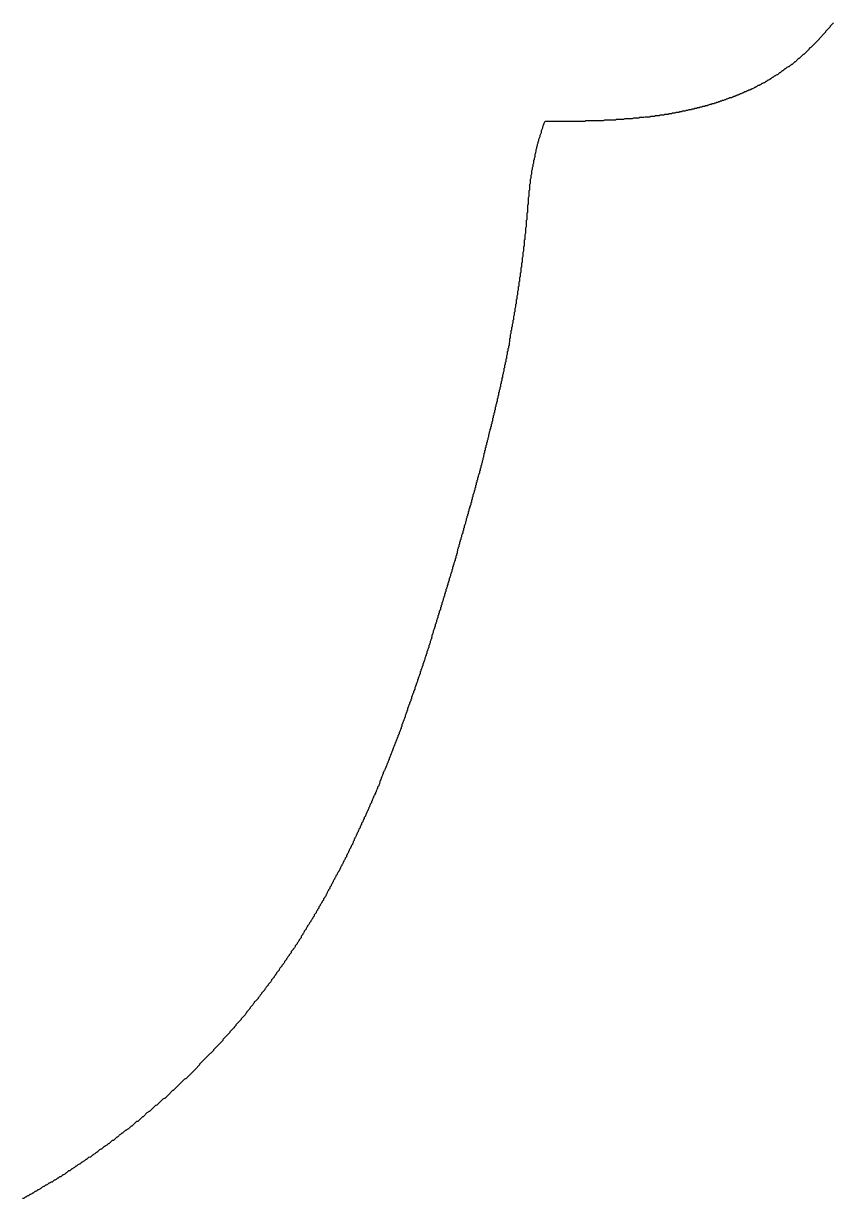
# Model space of a CAD drawing. Header units: millimetres. Extents: x 289 to 9778, y -894 to 6380.
# Drawn here: x 7130.47 to 7142.78, y 504.2 to 522.05 of the extents above; entities that cross this region are included whole.
import ezdxf

# ---------------------------------------------------------------- set-up
doc = ezdxf.new("R2010")
doc.units = ezdxf.units.MM

msp = doc.modelspace()

# ---------------------------------------------------------------- linework, layer by layer
msp.add_polyline3d([(7142.78, 522.058, 0), (7142.77, 522.048, 0), (7142.76, 522.038, 0), (7142.75, 522.028, 0), (7142.74, 522.018, 0), (7142.73, 522.008, 0), (7142.73, 521.998, 0), (7142.72, 521.988, 0), (7142.71, 521.978, 0), (7142.7, 521.968, 0), (7142.69, 521.958, 0), (7142.68, 521.948, 0), (7142.67, 521.938, 0), (7142.66, 521.928, 0), (7142.66, 521.918, 0), (7142.65, 521.908, 0), (7142.64, 521.898, 0), (7142.63, 521.888, 0), (7142.62, 521.878, 0), (7142.61, 521.868, 0), (7142.6, 521.858, 0), (7142.59, 521.848, 0), (7142.58, 521.838, 0), (7142.57, 521.828, 0), (7142.56, 521.818, 0), (7142.56, 521.808, 0), (7142.55, 521.798, 0), (7142.54, 521.788, 0), (7142.53, 521.778, 0), (7142.52, 521.768, 0), (7142.51, 521.758, 0), (7142.5, 521.748, 0), (7142.49, 521.738, 0), (7142.48, 521.728, 0), (7142.47, 521.718, 0), (7142.46, 521.708, 0), (7142.45, 521.698, 0), (7142.44, 521.688, 0), (7142.43, 521.678, 0), (7142.42, 521.678, 0), (7142.41, 521.668, 0), (7142.41, 521.658, 0), (7142.4, 521.648, 0), (7142.39, 521.638, 0), (7142.38, 521.628, 0), (7142.37, 521.618, 0), (7142.36, 521.608, 0), (7142.35, 521.598, 0), (7142.34, 521.588, 0), (7142.33, 521.578, 0), (7142.32, 521.578, 0), (7142.31, 521.568, 0), (7142.3, 521.558, 0), (7142.29, 521.548, 0), (7142.28, 521.538, 0), (7142.27, 521.528, 0), (7142.26, 521.518, 0), (7142.25, 521.518, 0), (7142.24, 521.508, 0), (7142.23, 521.498, 0), (7142.22, 521.488, 0), (7142.21, 521.478, 0), (7142.2, 521.468, 0), (7142.19, 521.468, 0), (7142.18, 521.458, 0), (7142.17, 521.448, 0), (7142.16, 521.438, 0), (7142.15, 521.428, 0), (7142.14, 521.428, 0), (7142.13, 521.418, 0), (7142.12, 521.408, 0), (7142.11, 521.398, 0), (7142.1, 521.388, 0), (7142.09, 521.388, 0), (7142.07, 521.378, 0), (7142.06, 521.368, 0), (7142.05, 521.358, 0), (7142.04, 521.358, 0), (7142.03, 521.348, 0), (7142.02, 521.338, 0), (7142.01, 521.328, 0), (7142, 521.328, 0), (7141.99, 521.318, 0), (7141.98, 521.308, 0), (7141.97, 521.298, 0), (7141.96, 521.298, 0), (7141.95, 521.288, 0), (7141.94, 521.278, 0), (7141.93, 521.268, 0), (7141.92, 521.268, 0), (7141.9, 521.258, 0), (7141.89, 521.248, 0), (7141.88, 521.248, 0), (7141.87, 521.238, 0), (7141.86, 521.228, 0), (7141.85, 521.228, 0), (7141.84, 521.218, 0), (7141.83, 521.208, 0), (7141.82, 521.208, 0), (7141.81, 521.198, 0), (7141.79, 521.188, 0), (7141.78, 521.188, 0), (7141.77, 521.178, 0), (7141.76, 521.168, 0), (7141.75, 521.168, 0), (7141.74, 521.158, 0), (7141.73, 521.148, 0), (7141.72, 521.148, 0), (7141.7, 521.138, 0), (7141.69, 521.138, 0), (7141.68, 521.128, 0), (7141.67, 521.118, 0), (7141.66, 521.118, 0), (7141.65, 521.108, 0), (7141.63, 521.108, 0), (7141.62, 521.098, 0), (7141.61, 521.088, 0), (7141.6, 521.088, 0), (7141.59, 521.078, 0), (7141.58, 521.078, 0), (7141.57, 521.068, 0), (7141.55, 521.058, 0), (7141.54, 521.058, 0), (7141.53, 521.048, 0), (7141.52, 521.048, 0), (7141.51, 521.038, 0), (7141.49, 521.038, 0), (7141.48, 521.028, 0), (7141.47, 521.028, 0), (7141.46, 521.018, 0), (7141.45, 521.008, 0), (7141.43, 521.008, 0), (7141.42, 520.998, 0), (7141.41, 520.998, 0), (7141.4, 520.988, 0), (7141.39, 520.988, 0), (7141.37, 520.978, 0), (7141.36, 520.978, 0), (7141.35, 520.968, 0), (7141.34, 520.968, 0), (7141.33, 520.958, 0), (7141.31, 520.958, 0), (7141.3, 520.948, 0), (7141.29, 520.948, 0), (7141.28, 520.938, 0), (7141.26, 520.938, 0), (7141.25, 520.928, 0), (7141.24, 520.928, 0), (7141.23, 520.918, 0), (7141.21, 520.918, 0), (7141.2, 520.918, 0), (7141.19, 520.908, 0), (7141.18, 520.908, 0), (7141.16, 520.898, 0), (7141.15, 520.898, 0), (7141.14, 520.888, 0), (7141.13, 520.888, 0), (7141.11, 520.878, 0), (7141.1, 520.878, 0), (7141.09, 520.878, 0), (7141.08, 520.868, 0), (7141.06, 520.868, 0), (7141.05, 520.858, 0), (7141.04, 520.858, 0), (7141.02, 520.848, 0), (7141.01, 520.848, 0), (7141, 520.848, 0), (7140.99, 520.838, 0), (7140.97, 520.838, 0), (7140.96, 520.828, 0), (7140.95, 520.828, 0), (7140.93, 520.828, 0), (7140.92, 520.818, 0), (7140.91, 520.818, 0), (7140.9, 520.818, 0), (7140.88, 520.808, 0), (7140.87, 520.808, 0), (7140.86, 520.798, 0), (7140.84, 520.798, 0), (7140.83, 520.798, 0), (7140.82, 520.788, 0), (7140.8, 520.788, 0), (7140.79, 520.788, 0), (7140.78, 520.778, 0), (7140.76, 520.778, 0), (7140.75, 520.778, 0), (7140.74, 520.768, 0), (7140.72, 520.768, 0), (7140.71, 520.768, 0), (7140.7, 520.758, 0), (7140.68, 520.758, 0), (7140.67, 520.758, 0), (7140.66, 520.748, 0), (7140.64, 520.748, 0), (7140.63, 520.748, 0), (7140.62, 520.738, 0), (7140.6, 520.738, 0), (7140.59, 520.738, 0), (7140.58, 520.738, 0), (7140.56, 520.728, 0), (7140.55, 520.728, 0), (7140.54, 520.728, 0), (7140.52, 520.718, 0), (7140.51, 520.718, 0), (7140.5, 520.718, 0), (7140.48, 520.718, 0), (7140.47, 520.708, 0), (7140.46, 520.708, 0), (7140.44, 520.708, 0), (7140.43, 520.698, 0), (7140.42, 520.698, 0), (7140.4, 520.698, 0), (7140.39, 520.698, 0), (7140.37, 520.688, 0), (7140.36, 520.688, 0), (7140.35, 520.688, 0), (7140.33, 520.688, 0), (7140.32, 520.678, 0), (7140.31, 520.678, 0), (7140.29, 520.678, 0), (7140.28, 520.678, 0), (7140.27, 520.668, 0), (7140.25, 520.668, 0), (7140.24, 520.668, 0), (7140.22, 520.668, 0), (7140.21, 520.668, 0), (7140.2, 520.658, 0), (7140.18, 520.658, 0), (7140.17, 520.658, 0), (7140.15, 520.658, 0), (7140.14, 520.658, 0), (7140.13, 520.648, 0), (7140.11, 520.648, 0), (7140.1, 520.648, 0), (7140.09, 520.648, 0), (7140.07, 520.648, 0), (7140.06, 520.638, 0), (7140.04, 520.638, 0), (7140.03, 520.638, 0), (7140.02, 520.638, 0), (7140, 520.638, 0), (7139.99, 520.628, 0), (7139.97, 520.628, 0), (7139.96, 520.628, 0), (7139.95, 520.628, 0), (7139.93, 520.628, 0), (7139.92, 520.628, 0), (7139.9, 520.618, 0), (7139.89, 520.618, 0), (7139.88, 520.618, 0), (7139.86, 520.618, 0), (7139.85, 520.618, 0), (7139.83, 520.618, 0), (7139.82, 520.608, 0), (7139.81, 520.608, 0), (7139.79, 520.608, 0), (7139.78, 520.608, 0), (7139.76, 520.608, 0), (7139.75, 520.608, 0), (7139.74, 520.608, 0), (7139.72, 520.598, 0), (7139.71, 520.598, 0), (7139.69, 520.598, 0), (7139.68, 520.598, 0), (7139.67, 520.598, 0), (7139.65, 520.598, 0), (7139.64, 520.598, 0), (7139.62, 520.598, 0), (7139.61, 520.598, 0), (7139.59, 520.588, 0), (7139.58, 520.588, 0), (7139.57, 520.588, 0), (7139.55, 520.588, 0), (7139.54, 520.588, 0), (7139.52, 520.588, 0), (7139.51, 520.588, 0), (7139.5, 520.588, 0), (7139.48, 520.588, 0), (7139.47, 520.578, 0), (7139.45, 520.578, 0), (7139.44, 520.578, 0), (7139.42, 520.578, 0), (7139.41, 520.578, 0), (7139.4, 520.578, 0), (7139.38, 520.578, 0), (7139.37, 520.578, 0), (7139.35, 520.578, 0), (7139.34, 520.578, 0), (7139.33, 520.578, 0), (7139.31, 520.578, 0), (7139.3, 520.578, 0), (7139.28, 520.568, 0), (7139.27, 520.568, 0), (7139.25, 520.568, 0), (7139.24, 520.568, 0), (7139.23, 520.568, 0), (7139.21, 520.568, 0), (7139.2, 520.568, 0), (7139.18, 520.568, 0), (7139.17, 520.568, 0), (7139.16, 520.568, 0), (7139.14, 520.568, 0), (7139.13, 520.568, 0), (7139.11, 520.568, 0), (7139.1, 520.568, 0), (7139.08, 520.568, 0), (7139.07, 520.568, 0), (7139.06, 520.568, 0), (7139.04, 520.568, 0), (7139.03, 520.568, 0), (7139.01, 520.568, 0), (7139, 520.558, 0), (7138.99, 520.558, 0), (7138.97, 520.558, 0), (7138.96, 520.558, 0), (7138.94, 520.558, 0), (7138.93, 520.558, 0), (7138.92, 520.558, 0), (7138.9, 520.558, 0), (7138.89, 520.558, 0), (7138.87, 520.558, 0), (7138.86, 520.558, 0), (7138.84, 520.558, 0), (7138.83, 520.558, 0), (7138.82, 520.558, 0), (7138.8, 520.558, 0), (7138.79, 520.558, 0), (7138.77, 520.558, 0), (7138.76, 520.558, 0), (7138.75, 520.558, 0), (7138.73, 520.558, 0), (7138.72, 520.558, 0), (7138.7, 520.558, 0), (7138.69, 520.558, 0), (7138.68, 520.558, 0), (7138.66, 520.558, 0), (7138.65, 520.558, 0), (7138.63, 520.558, 0), (7138.62, 520.558, 0), (7138.61, 520.558, 0), (7138.59, 520.558, 0), (7138.58, 520.558, 0), (7138.56, 520.558, 0), (7138.55, 520.558, 0), (7138.54, 520.558, 0), (7138.52, 520.558, 0), (7138.51, 520.558, 0), (7138.49, 520.558, 0), (7138.48, 520.558, 0), (7138.47, 520.558, 0), (7138.45, 520.558, 0), (7138.44, 520.558, 0), (7138.42, 520.558, 0), (7138.41, 520.558, 0), (7138.4, 520.558, 0), (7138.39, 520.548, 0), (7138.38, 520.528, 0), (7138.37, 520.498, 0), (7138.36, 520.478, 0), (7138.36, 520.458, 0), (7138.35, 520.438, 0), (7138.34, 520.418, 0), (7138.34, 520.388, 0), (7138.33, 520.368, 0), (7138.32, 520.348, 0), (7138.32, 520.328, 0), (7138.31, 520.308, 0), (7138.3, 520.288, 0), (7138.3, 520.268, 0), (7138.29, 520.248, 0), (7138.29, 520.228, 0), (7138.28, 520.208, 0), (7138.28, 520.188, 0), (7138.27, 520.168, 0), (7138.27, 520.148, 0), (7138.26, 520.128, 0), (7138.26, 520.108, 0), (7138.25, 520.088, 0), (7138.25, 520.078, 0), (7138.24, 520.058, 0), (7138.24, 520.038, 0), (7138.24, 520.018, 0), (7138.23, 519.998, 0), (7138.23, 519.978, 0), (7138.22, 519.968, 0), (7138.22, 519.948, 0), (7138.22, 519.928, 0), (7138.21, 519.908, 0), (7138.21, 519.898, 0), (7138.21, 519.878, 0), (7138.2, 519.858, 0), (7138.2, 519.838, 0), (7138.2, 519.828, 0), (7138.19, 519.808, 0), (7138.19, 519.788, 0), (7138.19, 519.778, 0), (7138.19, 519.758, 0), (7138.18, 519.738, 0), (7138.18, 519.728, 0), (7138.18, 519.708, 0), (7138.18, 519.698, 0), (7138.17, 519.678, 0), (7138.17, 519.658, 0), (7138.17, 519.648, 0), (7138.17, 519.628, 0), (7138.17, 519.618, 0), (7138.16, 519.598, 0), (7138.16, 519.578, 0), (7138.16, 519.568, 0), (7138.16, 519.548, 0), (7138.16, 519.538, 0), (7138.16, 519.518, 0), (7138.15, 519.508, 0), (7138.15, 519.488, 0), (7138.15, 519.478, 0), (7138.15, 519.458, 0), (7138.15, 519.448, 0), (7138.15, 519.428, 0), (7138.15, 519.418, 0), (7138.14, 519.398, 0), (7138.14, 519.388, 0), (7138.14, 519.368, 0), (7138.14, 519.358, 0), (7138.14, 519.338, 0), (7138.14, 519.328, 0), (7138.14, 519.308, 0), (7138.14, 519.298, 0), (7138.13, 519.288, 0), (7138.13, 519.268, 0), (7138.13, 519.258, 0), (7138.13, 519.238, 0), (7138.13, 519.228, 0), (7138.13, 519.208, 0), (7138.13, 519.198, 0), (7138.13, 519.178, 0), (7138.12, 519.168, 0), (7138.12, 519.158, 0), (7138.12, 519.138, 0), (7138.12, 519.128, 0), (7138.12, 519.108, 0), (7138.12, 519.098, 0), (7138.12, 519.078, 0), (7138.12, 519.068, 0), (7138.11, 519.058, 0), (7138.11, 519.038, 0), (7138.11, 519.028, 0), (7138.11, 519.008, 0), (7138.11, 518.998, 0), (7138.11, 518.978, 0), (7138.11, 518.968, 0), (7138.11, 518.958, 0), (7138.1, 518.938, 0), (7138.1, 518.928, 0), (7138.1, 518.908, 0), (7138.1, 518.898, 0), (7138.1, 518.878, 0), (7138.1, 518.868, 0), (7138.1, 518.858, 0), (7138.09, 518.838, 0), (7138.09, 518.828, 0), (7138.09, 518.808, 0), (7138.09, 518.798, 0), (7138.09, 518.788, 0), (7138.09, 518.768, 0), (7138.08, 518.758, 0), (7138.08, 518.738, 0), (7138.08, 518.728, 0), (7138.08, 518.718, 0), (7138.08, 518.698, 0), (7138.08, 518.688, 0), (7138.08, 518.668, 0), (7138.07, 518.658, 0), (7138.07, 518.638, 0), (7138.07, 518.628, 0), (7138.07, 518.618, 0), (7138.07, 518.598, 0), (7138.07, 518.588, 0), (7138.06, 518.568, 0), (7138.06, 518.558, 0), (7138.06, 518.548, 0), (7138.06, 518.528, 0), (7138.06, 518.518, 0), (7138.06, 518.508, 0), (7138.05, 518.488, 0), (7138.05, 518.478, 0), (7138.05, 518.458, 0), (7138.05, 518.448, 0), (7138.05, 518.438, 0), (7138.05, 518.418, 0), (7138.04, 518.408, 0), (7138.04, 518.388, 0), (7138.04, 518.378, 0), (7138.04, 518.368, 0), (7138.04, 518.348, 0), (7138.03, 518.338, 0), (7138.03, 518.318, 0), (7138.03, 518.308, 0), (7138.03, 518.298, 0), (7138.03, 518.278, 0), (7138.03, 518.268, 0), (7138.02, 518.258, 0), (7138.02, 518.238, 0), (7138.02, 518.228, 0), (7138.02, 518.208, 0), (7138.02, 518.198, 0), (7138.01, 518.188, 0), (7138.01, 518.168, 0), (7138.01, 518.158, 0), (7138.01, 518.148, 0), (7138.01, 518.128, 0), (7138, 518.118, 0), (7138, 518.098, 0), (7138, 518.088, 0), (7138, 518.078, 0), (7138, 518.058, 0), (7137.99, 518.048, 0), (7137.99, 518.038, 0), (7137.99, 518.018, 0), (7137.99, 518.008, 0), (7137.99, 517.998, 0), (7137.98, 517.978, 0), (7137.98, 517.968, 0), (7137.98, 517.948, 0), (7137.98, 517.938, 0), (7137.98, 517.928, 0), (7137.97, 517.908, 0), (7137.97, 517.898, 0), (7137.97, 517.888, 0), (7137.97, 517.868, 0), (7137.97, 517.858, 0), (7137.96, 517.848, 0), (7137.96, 517.828, 0), (7137.96, 517.818, 0), (7137.96, 517.808, 0), (7137.96, 517.788, 0), (7137.95, 517.778, 0), (7137.95, 517.758, 0), (7137.95, 517.748, 0), (7137.95, 517.738, 0), (7137.94, 517.718, 0), (7137.94, 517.708, 0), (7137.94, 517.698, 0), (7137.94, 517.678, 0), (7137.94, 517.668, 0), (7137.93, 517.658, 0), (7137.93, 517.638, 0), (7137.93, 517.628, 0), (7137.93, 517.618, 0), (7137.92, 517.598, 0), (7137.92, 517.588, 0), (7137.92, 517.578, 0), (7137.92, 517.558, 0), (7137.92, 517.548, 0), (7137.91, 517.538, 0), (7137.91, 517.518, 0), (7137.91, 517.508, 0), (7137.91, 517.498, 0), (7137.9, 517.478, 0), (7137.9, 517.468, 0), (7137.9, 517.458, 0), (7137.9, 517.438, 0), (7137.89, 517.428, 0), (7137.89, 517.418, 0), (7137.89, 517.398, 0), (7137.89, 517.388, 0), (7137.88, 517.378, 0), (7137.88, 517.358, 0), (7137.88, 517.348, 0), (7137.88, 517.338, 0), (7137.87, 517.318, 0), (7137.87, 517.308, 0), (7137.87, 517.298, 0), (7137.87, 517.278, 0), (7137.87, 517.268, 0), (7137.86, 517.258, 0), (7137.86, 517.238, 0), (7137.86, 517.228, 0), (7137.86, 517.218, 0), (7137.85, 517.198, 0), (7137.85, 517.188, 0), (7137.85, 517.178, 0), (7137.85, 517.158, 0), (7137.84, 517.148, 0), (7137.84, 517.138, 0), (7137.84, 517.118, 0), (7137.83, 517.108, 0), (7137.83, 517.098, 0), (7137.83, 517.078, 0), (7137.83, 517.068, 0), (7137.82, 517.058, 0), (7137.82, 517.038, 0), (7137.82, 517.028, 0), (7137.82, 517.018, 0), (7137.81, 516.998, 0), (7137.81, 516.988, 0), (7137.81, 516.978, 0), (7137.81, 516.958, 0), (7137.8, 516.948, 0), (7137.8, 516.938, 0), (7137.8, 516.928, 0), (7137.8, 516.908, 0), (7137.79, 516.898, 0), (7137.79, 516.888, 0), (7137.79, 516.868, 0), (7137.78, 516.858, 0), (7137.78, 516.848, 0), (7137.78, 516.828, 0), (7137.78, 516.818, 0), (7137.77, 516.808, 0), (7137.77, 516.788, 0), (7137.77, 516.778, 0), (7137.77, 516.768, 0), (7137.76, 516.748, 0), (7137.76, 516.738, 0), (7137.76, 516.728, 0), (7137.75, 516.708, 0), (7137.75, 516.698, 0), (7137.75, 516.688, 0), (7137.75, 516.678, 0), (7137.74, 516.658, 0), (7137.74, 516.648, 0), (7137.74, 516.638, 0), (7137.74, 516.618, 0), (7137.73, 516.608, 0), (7137.73, 516.598, 0), (7137.73, 516.578, 0), (7137.72, 516.568, 0), (7137.72, 516.558, 0), (7137.72, 516.538, 0), (7137.72, 516.528, 0), (7137.71, 516.518, 0), (7137.71, 516.508, 0), (7137.71, 516.488, 0), (7137.7, 516.478, 0), (7137.7, 516.468, 0), (7137.7, 516.448, 0), (7137.69, 516.438, 0), (7137.69, 516.428, 0), (7137.69, 516.408, 0), (7137.69, 516.398, 0), (7137.68, 516.388, 0), (7137.68, 516.378, 0), (7137.68, 516.358, 0), (7137.67, 516.348, 0), (7137.67, 516.338, 0), (7137.67, 516.318, 0), (7137.67, 516.308, 0), (7137.66, 516.298, 0), (7137.66, 516.278, 0), (7137.66, 516.268, 0), (7137.65, 516.258, 0), (7137.65, 516.248, 0), (7137.65, 516.228, 0), (7137.64, 516.218, 0), (7137.64, 516.208, 0), (7137.64, 516.188, 0), (7137.64, 516.178, 0), (7137.63, 516.168, 0), (7137.63, 516.148, 0), (7137.63, 516.138, 0), (7137.62, 516.128, 0), (7137.62, 516.118, 0), (7137.62, 516.098, 0), (7137.61, 516.088, 0), (7137.61, 516.078, 0), (7137.61, 516.058, 0), (7137.6, 516.048, 0), (7137.6, 516.038, 0), (7137.6, 516.018, 0), (7137.6, 516.008, 0), (7137.59, 515.998, 0), (7137.59, 515.988, 0), (7137.59, 515.968, 0), (7137.58, 515.958, 0), (7137.58, 515.948, 0), (7137.58, 515.928, 0), (7137.57, 515.918, 0), (7137.57, 515.908, 0), (7137.57, 515.898, 0), (7137.56, 515.878, 0), (7137.56, 515.868, 0), (7137.56, 515.858, 0), (7137.55, 515.838, 0), (7137.55, 515.828, 0), (7137.55, 515.818, 0), (7137.54, 515.798, 0), (7137.54, 515.788, 0), (7137.54, 515.778, 0), (7137.54, 515.768, 0), (7137.53, 515.748, 0), (7137.53, 515.738, 0), (7137.53, 515.728, 0), (7137.52, 515.708, 0), (7137.52, 515.698, 0), (7137.52, 515.688, 0), (7137.51, 515.678, 0), (7137.51, 515.658, 0), (7137.51, 515.648, 0), (7137.5, 515.638, 0), (7137.5, 515.618, 0), (7137.5, 515.608, 0), (7137.49, 515.598, 0), (7137.49, 515.578, 0), (7137.49, 515.568, 0), (7137.48, 515.558, 0), (7137.48, 515.548, 0), (7137.48, 515.528, 0), (7137.47, 515.518, 0), (7137.47, 515.508, 0), (7137.47, 515.488, 0), (7137.46, 515.478, 0), (7137.46, 515.468, 0), (7137.46, 515.458, 0), (7137.45, 515.438, 0), (7137.45, 515.428, 0), (7137.45, 515.418, 0), (7137.44, 515.398, 0), (7137.44, 515.388, 0), (7137.44, 515.378, 0), (7137.43, 515.358, 0), (7137.43, 515.348, 0), (7137.43, 515.338, 0), (7137.42, 515.328, 0), (7137.42, 515.308, 0), (7137.42, 515.298, 0), (7137.41, 515.288, 0), (7137.41, 515.268, 0), (7137.41, 515.258, 0), (7137.4, 515.248, 0), (7137.4, 515.238, 0), (7137.4, 515.218, 0), (7137.39, 515.208, 0), (7137.39, 515.198, 0), (7137.38, 515.178, 0), (7137.38, 515.168, 0), (7137.38, 515.158, 0), (7137.37, 515.148, 0), (7137.37, 515.128, 0), (7137.37, 515.118, 0), (7137.36, 515.108, 0), (7137.36, 515.088, 0), (7137.36, 515.078, 0), (7137.35, 515.068, 0), (7137.35, 515.048, 0), (7137.35, 515.038, 0), (7137.34, 515.028, 0), (7137.34, 515.018, 0), (7137.34, 514.998, 0), (7137.33, 514.988, 0), (7137.33, 514.978, 0), (7137.33, 514.958, 0), (7137.32, 514.948, 0), (7137.32, 514.938, 0), (7137.32, 514.928, 0), (7137.31, 514.908, 0), (7137.31, 514.898, 0), (7137.3, 514.888, 0), (7137.3, 514.868, 0), (7137.3, 514.858, 0), (7137.29, 514.848, 0), (7137.29, 514.828, 0), (7137.29, 514.818, 0), (7137.28, 514.808, 0), (7137.28, 514.798, 0), (7137.28, 514.778, 0), (7137.27, 514.768, 0), (7137.27, 514.758, 0), (7137.27, 514.738, 0), (7137.26, 514.728, 0), (7137.26, 514.718, 0), (7137.25, 514.698, 0), (7137.25, 514.688, 0), (7137.25, 514.678, 0), (7137.24, 514.668, 0), (7137.24, 514.648, 0), (7137.24, 514.638, 0), (7137.23, 514.628, 0), (7137.23, 514.608, 0), (7137.23, 514.598, 0), (7137.22, 514.588, 0), (7137.22, 514.568, 0), (7137.21, 514.558, 0), (7137.21, 514.548, 0), (7137.21, 514.538, 0), (7137.2, 514.518, 0), (7137.2, 514.508, 0), (7137.2, 514.498, 0), (7137.19, 514.478, 0), (7137.19, 514.468, 0), (7137.19, 514.458, 0), (7137.18, 514.438, 0), (7137.18, 514.428, 0), (7137.17, 514.418, 0), (7137.17, 514.398, 0), (7137.17, 514.388, 0), (7137.16, 514.378, 0), (7137.16, 514.368, 0), (7137.16, 514.348, 0), (7137.15, 514.338, 0), (7137.15, 514.328, 0), (7137.15, 514.308, 0), (7137.14, 514.298, 0), (7137.14, 514.288, 0), (7137.13, 514.268, 0), (7137.13, 514.258, 0), (7137.13, 514.248, 0), (7137.12, 514.228, 0), (7137.12, 514.218, 0), (7137.12, 514.208, 0), (7137.11, 514.198, 0), (7137.11, 514.178, 0), (7137.1, 514.168, 0), (7137.1, 514.158, 0), (7137.1, 514.138, 0), (7137.09, 514.128, 0), (7137.09, 514.118, 0), (7137.09, 514.098, 0), (7137.08, 514.088, 0), (7137.08, 514.078, 0), (7137.07, 514.058, 0), (7137.07, 514.048, 0), (7137.07, 514.038, 0), (7137.06, 514.028, 0), (7137.06, 514.008, 0), (7137.06, 513.998, 0), (7137.05, 513.988, 0), (7137.05, 513.968, 0), (7137.04, 513.958, 0), (7137.04, 513.948, 0), (7137.04, 513.928, 0), (7137.03, 513.918, 0), (7137.03, 513.908, 0), (7137.03, 513.888, 0), (7137.02, 513.878, 0), (7137.02, 513.868, 0), (7137.01, 513.848, 0), (7137.01, 513.838, 0), (7137.01, 513.828, 0), (7137, 513.818, 0), (7137, 513.798, 0), (7136.99, 513.788, 0), (7136.99, 513.778, 0), (7136.99, 513.758, 0), (7136.98, 513.748, 0), (7136.98, 513.738, 0), (7136.98, 513.718, 0), (7136.97, 513.708, 0), (7136.97, 513.698, 0), (7136.96, 513.678, 0), (7136.96, 513.668, 0), (7136.96, 513.658, 0), (7136.95, 513.638, 0), (7136.95, 513.628, 0), (7136.94, 513.618, 0), (7136.94, 513.598, 0), (7136.94, 513.588, 0), (7136.93, 513.578, 0), (7136.93, 513.558, 0), (7136.92, 513.548, 0), (7136.92, 513.538, 0), (7136.92, 513.528, 0), (7136.91, 513.508, 0), (7136.91, 513.498, 0), (7136.91, 513.488, 0), (7136.9, 513.468, 0), (7136.9, 513.458, 0), (7136.89, 513.448, 0), (7136.89, 513.428, 0), (7136.89, 513.418, 0), (7136.88, 513.408, 0), (7136.88, 513.388, 0), (7136.87, 513.378, 0), (7136.87, 513.368, 0), (7136.87, 513.348, 0), (7136.86, 513.338, 0), (7136.86, 513.328, 0), (7136.85, 513.308, 0), (7136.85, 513.298, 0), (7136.85, 513.288, 0), (7136.84, 513.268, 0), (7136.84, 513.258, 0), (7136.83, 513.248, 0), (7136.83, 513.228, 0), (7136.83, 513.218, 0), (7136.82, 513.208, 0), (7136.82, 513.188, 0), (7136.81, 513.178, 0), (7136.81, 513.168, 0), (7136.81, 513.148, 0), (7136.8, 513.138, 0), (7136.8, 513.128, 0), (7136.79, 513.118, 0), (7136.79, 513.098, 0), (7136.79, 513.088, 0), (7136.78, 513.078, 0), (7136.78, 513.058, 0), (7136.77, 513.048, 0), (7136.77, 513.038, 0), (7136.77, 513.018, 0), (7136.76, 513.008, 0), (7136.76, 512.998, 0), (7136.75, 512.978, 0), (7136.75, 512.968, 0), (7136.75, 512.958, 0), (7136.74, 512.938, 0), (7136.74, 512.928, 0), (7136.73, 512.918, 0), (7136.73, 512.898, 0), (7136.73, 512.888, 0), (7136.72, 512.878, 0), (7136.72, 512.858, 0), (7136.71, 512.848, 0), (7136.71, 512.838, 0), (7136.7, 512.818, 0), (7136.7, 512.808, 0), (7136.7, 512.798, 0), (7136.69, 512.778, 0), (7136.69, 512.768, 0), (7136.68, 512.758, 0), (7136.68, 512.738, 0), (7136.68, 512.728, 0), (7136.67, 512.718, 0), (7136.67, 512.698, 0), (7136.66, 512.688, 0), (7136.66, 512.678, 0), (7136.65, 512.658, 0), (7136.65, 512.648, 0), (7136.65, 512.638, 0), (7136.64, 512.618, 0), (7136.64, 512.608, 0), (7136.63, 512.598, 0), (7136.63, 512.588, 0), (7136.63, 512.568, 0), (7136.62, 512.558, 0), (7136.62, 512.548, 0), (7136.61, 512.528, 0), (7136.61, 512.518, 0), (7136.6, 512.508, 0), (7136.6, 512.488, 0), (7136.6, 512.478, 0), (7136.59, 512.468, 0), (7136.59, 512.448, 0), (7136.58, 512.438, 0), (7136.58, 512.428, 0), (7136.57, 512.408, 0), (7136.57, 512.398, 0), (7136.57, 512.388, 0), (7136.56, 512.368, 0), (7136.56, 512.358, 0), (7136.55, 512.348, 0), (7136.55, 512.328, 0), (7136.54, 512.318, 0), (7136.54, 512.308, 0), (7136.54, 512.288, 0), (7136.53, 512.278, 0), (7136.53, 512.268, 0), (7136.52, 512.248, 0), (7136.52, 512.238, 0), (7136.51, 512.228, 0), (7136.51, 512.208, 0), (7136.5, 512.198, 0), (7136.5, 512.188, 0), (7136.5, 512.168, 0), (7136.49, 512.158, 0), (7136.49, 512.148, 0), (7136.48, 512.128, 0), (7136.48, 512.118, 0), (7136.47, 512.108, 0), (7136.47, 512.088, 0), (7136.46, 512.078, 0), (7136.46, 512.068, 0), (7136.46, 512.058, 0), (7136.45, 512.038, 0), (7136.45, 512.028, 0), (7136.44, 512.018, 0), (7136.44, 511.998, 0), (7136.43, 511.988, 0), (7136.43, 511.978, 0), (7136.42, 511.958, 0), (7136.42, 511.948, 0), (7136.42, 511.938, 0), (7136.41, 511.918, 0), (7136.41, 511.908, 0), (7136.4, 511.898, 0), (7136.4, 511.878, 0), (7136.39, 511.868, 0), (7136.39, 511.858, 0), (7136.38, 511.838, 0), (7136.38, 511.828, 0), (7136.37, 511.818, 0), (7136.37, 511.798, 0), (7136.37, 511.788, 0), (7136.36, 511.778, 0), (7136.36, 511.758, 0), (7136.35, 511.748, 0), (7136.35, 511.738, 0), (7136.34, 511.728, 0), (7136.34, 511.708, 0), (7136.33, 511.698, 0), (7136.33, 511.688, 0), (7136.32, 511.668, 0), (7136.32, 511.658, 0), (7136.31, 511.648, 0), (7136.31, 511.628, 0), (7136.31, 511.618, 0), (7136.3, 511.608, 0), (7136.3, 511.588, 0), (7136.29, 511.578, 0), (7136.29, 511.568, 0), (7136.28, 511.548, 0), (7136.28, 511.538, 0), (7136.27, 511.528, 0), (7136.27, 511.508, 0), (7136.26, 511.498, 0), (7136.26, 511.488, 0), (7136.25, 511.468, 0), (7136.25, 511.458, 0), (7136.24, 511.448, 0), (7136.24, 511.438, 0), (7136.23, 511.418, 0), (7136.23, 511.408, 0), (7136.22, 511.398, 0), (7136.22, 511.378, 0), (7136.22, 511.368, 0), (7136.21, 511.358, 0), (7136.21, 511.338, 0), (7136.2, 511.328, 0), (7136.2, 511.318, 0), (7136.19, 511.298, 0), (7136.19, 511.288, 0), (7136.18, 511.278, 0), (7136.18, 511.258, 0), (7136.17, 511.248, 0), (7136.17, 511.238, 0), (7136.16, 511.228, 0), (7136.16, 511.208, 0), (7136.15, 511.198, 0), (7136.15, 511.188, 0), (7136.14, 511.168, 0), (7136.14, 511.158, 0), (7136.13, 511.148, 0), (7136.13, 511.128, 0), (7136.12, 511.118, 0), (7136.12, 511.108, 0), (7136.11, 511.088, 0), (7136.11, 511.078, 0), (7136.1, 511.068, 0), (7136.1, 511.058, 0), (7136.09, 511.038, 0), (7136.09, 511.028, 0), (7136.08, 511.018, 0), (7136.08, 510.998, 0), (7136.07, 510.988, 0), (7136.07, 510.978, 0), (7136.06, 510.958, 0), (7136.06, 510.948, 0), (7136.05, 510.938, 0), (7136.05, 510.928, 0), (7136.04, 510.908, 0), (7136.04, 510.898, 0), (7136.03, 510.888, 0), (7136.03, 510.868, 0), (7136.02, 510.858, 0), (7136.02, 510.848, 0), (7136.01, 510.828, 0), (7136.01, 510.818, 0), (7136, 510.808, 0), (7136, 510.798, 0), (7135.99, 510.778, 0), (7135.99, 510.768, 0), (7135.98, 510.758, 0), (7135.98, 510.738, 0), (7135.97, 510.728, 0), (7135.97, 510.718, 0), (7135.96, 510.698, 0), (7135.95, 510.688, 0), (7135.95, 510.678, 0), (7135.94, 510.668, 0), (7135.94, 510.648, 0), (7135.93, 510.638, 0), (7135.93, 510.628, 0), (7135.92, 510.608, 0), (7135.92, 510.598, 0), (7135.91, 510.588, 0), (7135.91, 510.568, 0), (7135.9, 510.558, 0), (7135.9, 510.548, 0), (7135.89, 510.538, 0), (7135.89, 510.518, 0), (7135.88, 510.508, 0), (7135.88, 510.498, 0), (7135.87, 510.478, 0), (7135.87, 510.468, 0), (7135.86, 510.458, 0), (7135.85, 510.448, 0), (7135.85, 510.428, 0), (7135.84, 510.418, 0), (7135.84, 510.408, 0), (7135.83, 510.388, 0), (7135.83, 510.378, 0), (7135.82, 510.368, 0), (7135.82, 510.358, 0), (7135.81, 510.338, 0), (7135.81, 510.328, 0), (7135.8, 510.318, 0), (7135.79, 510.298, 0), (7135.79, 510.288, 0), (7135.78, 510.278, 0), (7135.78, 510.268, 0), (7135.77, 510.248, 0), (7135.77, 510.238, 0), (7135.76, 510.228, 0), (7135.76, 510.208, 0), (7135.75, 510.198, 0), (7135.74, 510.188, 0), (7135.74, 510.178, 0), (7135.73, 510.158, 0), (7135.73, 510.148, 0), (7135.72, 510.138, 0), (7135.72, 510.128, 0), (7135.71, 510.108, 0), (7135.71, 510.098, 0), (7135.7, 510.088, 0), (7135.69, 510.068, 0), (7135.69, 510.058, 0), (7135.68, 510.048, 0), (7135.68, 510.038, 0), (7135.67, 510.018, 0), (7135.67, 510.008, 0), (7135.66, 509.998, 0), (7135.65, 509.988, 0), (7135.65, 509.968, 0), (7135.64, 509.958, 0), (7135.64, 509.948, 0), (7135.63, 509.928, 0), (7135.63, 509.918, 0), (7135.62, 509.908, 0), (7135.61, 509.898, 0), (7135.61, 509.878, 0), (7135.6, 509.868, 0), (7135.6, 509.858, 0), (7135.59, 509.848, 0), (7135.59, 509.828, 0), (7135.58, 509.818, 0), (7135.57, 509.808, 0), (7135.57, 509.798, 0), (7135.56, 509.778, 0), (7135.56, 509.768, 0), (7135.55, 509.758, 0), (7135.54, 509.738, 0), (7135.54, 509.728, 0), (7135.53, 509.718, 0), (7135.53, 509.708, 0), (7135.52, 509.688, 0), (7135.51, 509.678, 0), (7135.51, 509.668, 0), (7135.5, 509.658, 0), (7135.5, 509.638, 0), (7135.49, 509.628, 0), (7135.48, 509.618, 0), (7135.48, 509.608, 0), (7135.47, 509.588, 0), (7135.47, 509.578, 0), (7135.46, 509.568, 0), (7135.45, 509.558, 0), (7135.45, 509.538, 0), (7135.44, 509.528, 0), (7135.44, 509.518, 0), (7135.43, 509.508, 0), (7135.42, 509.488, 0), (7135.42, 509.478, 0), (7135.41, 509.468, 0), (7135.41, 509.458, 0), (7135.4, 509.438, 0), (7135.39, 509.428, 0), (7135.39, 509.418, 0), (7135.38, 509.408, 0), (7135.38, 509.388, 0), (7135.37, 509.378, 0), (7135.36, 509.368, 0), (7135.36, 509.358, 0), (7135.35, 509.338, 0), (7135.34, 509.328, 0), (7135.34, 509.318, 0), (7135.33, 509.308, 0), (7135.33, 509.298, 0), (7135.32, 509.278, 0), (7135.31, 509.268, 0), (7135.31, 509.258, 0), (7135.3, 509.248, 0), (7135.29, 509.228, 0), (7135.29, 509.218, 0), (7135.28, 509.208, 0), (7135.28, 509.198, 0), (7135.27, 509.178, 0), (7135.26, 509.168, 0), (7135.26, 509.158, 0), (7135.25, 509.148, 0), (7135.24, 509.128, 0), (7135.24, 509.118, 0), (7135.23, 509.108, 0), (7135.22, 509.098, 0), (7135.22, 509.088, 0), (7135.21, 509.068, 0), (7135.2, 509.058, 0), (7135.2, 509.048, 0), (7135.19, 509.038, 0), (7135.18, 509.018, 0), (7135.18, 509.008, 0), (7135.17, 508.998, 0), (7135.17, 508.988, 0), (7135.16, 508.978, 0), (7135.15, 508.958, 0), (7135.15, 508.948, 0), (7135.14, 508.938, 0), (7135.13, 508.928, 0), (7135.13, 508.908, 0), (7135.12, 508.898, 0), (7135.11, 508.888, 0), (7135.11, 508.878, 0), (7135.1, 508.868, 0), (7135.09, 508.848, 0), (7135.09, 508.838, 0), (7135.08, 508.828, 0), (7135.07, 508.818, 0), (7135.07, 508.808, 0), (7135.06, 508.788, 0), (7135.05, 508.778, 0), (7135.05, 508.768, 0), (7135.04, 508.758, 0), (7135.03, 508.748, 0), (7135.03, 508.728, 0), (7135.02, 508.718, 0), (7135.01, 508.708, 0), (7135.01, 508.698, 0), (7135, 508.688, 0), (7134.99, 508.668, 0), (7134.98, 508.658, 0), (7134.98, 508.648, 0), (7134.97, 508.638, 0), (7134.96, 508.628, 0), (7134.96, 508.608, 0), (7134.95, 508.598, 0), (7134.94, 508.588, 0), (7134.94, 508.578, 0), (7134.93, 508.568, 0), (7134.92, 508.548, 0), (7134.92, 508.538, 0), (7134.91, 508.528, 0), (7134.9, 508.518, 0), (7134.89, 508.508, 0), (7134.89, 508.488, 0), (7134.88, 508.478, 0), (7134.87, 508.468, 0), (7134.87, 508.458, 0), (7134.86, 508.448, 0), (7134.85, 508.428, 0), (7134.84, 508.418, 0), (7134.84, 508.408, 0), (7134.83, 508.398, 0), (7134.82, 508.388, 0), (7134.82, 508.378, 0), (7134.81, 508.358, 0), (7134.8, 508.348, 0), (7134.79, 508.338, 0), (7134.79, 508.328, 0), (7134.78, 508.318, 0), (7134.77, 508.298, 0), (7134.77, 508.288, 0), (7134.76, 508.278, 0), (7134.75, 508.268, 0), (7134.74, 508.258, 0), (7134.74, 508.248, 0), (7134.73, 508.228, 0), (7134.72, 508.218, 0), (7134.72, 508.208, 0), (7134.71, 508.198, 0), (7134.7, 508.188, 0), (7134.69, 508.178, 0), (7134.69, 508.158, 0), (7134.68, 508.148, 0), (7134.67, 508.138, 0), (7134.66, 508.128, 0), (7134.66, 508.118, 0), (7134.65, 508.108, 0), (7134.64, 508.088, 0), (7134.63, 508.078, 0), (7134.63, 508.068, 0), (7134.62, 508.058, 0), (7134.61, 508.048, 0), (7134.6, 508.038, 0), (7134.6, 508.028, 0), (7134.59, 508.008, 0), (7134.58, 507.998, 0), (7134.57, 507.988, 0), (7134.57, 507.978, 0), (7134.56, 507.968, 0), (7134.55, 507.958, 0), (7134.54, 507.948, 0), (7134.54, 507.928, 0), (7134.53, 507.918, 0), (7134.52, 507.908, 0), (7134.51, 507.898, 0), (7134.51, 507.888, 0), (7134.5, 507.878, 0), (7134.49, 507.868, 0), (7134.48, 507.848, 0), (7134.47, 507.838, 0), (7134.47, 507.828, 0), (7134.46, 507.818, 0), (7134.45, 507.808, 0), (7134.44, 507.798, 0), (7134.44, 507.788, 0), (7134.43, 507.768, 0), (7134.42, 507.758, 0), (7134.41, 507.748, 0), (7134.4, 507.738, 0), (7134.4, 507.728, 0), (7134.39, 507.718, 0), (7134.38, 507.708, 0), (7134.37, 507.698, 0), (7134.36, 507.678, 0), (7134.36, 507.668, 0), (7134.35, 507.658, 0), (7134.34, 507.648, 0), (7134.33, 507.638, 0), (7134.32, 507.628, 0), (7134.32, 507.618, 0), (7134.31, 507.608, 0), (7134.3, 507.588, 0), (7134.29, 507.578, 0), (7134.28, 507.568, 0), (7134.28, 507.558, 0), (7134.27, 507.548, 0), (7134.26, 507.538, 0), (7134.25, 507.528, 0), (7134.24, 507.518, 0), (7134.24, 507.508, 0), (7134.23, 507.488, 0), (7134.22, 507.478, 0), (7134.21, 507.468, 0), (7134.2, 507.458, 0), (7134.19, 507.448, 0), (7134.19, 507.438, 0), (7134.18, 507.428, 0), (7134.17, 507.418, 0), (7134.16, 507.408, 0), (7134.15, 507.388, 0), (7134.14, 507.378, 0), (7134.14, 507.368, 0), (7134.13, 507.358, 0), (7134.12, 507.348, 0), (7134.11, 507.338, 0), (7134.1, 507.328, 0), (7134.09, 507.318, 0), (7134.09, 507.308, 0), (7134.08, 507.298, 0), (7134.07, 507.288, 0), (7134.06, 507.268, 0), (7134.05, 507.258, 0), (7134.04, 507.248, 0), (7134.04, 507.238, 0), (7134.03, 507.228, 0), (7134.02, 507.218, 0), (7134.01, 507.208, 0), (7134, 507.198, 0), (7133.99, 507.188, 0), (7133.98, 507.178, 0), (7133.98, 507.168, 0), (7133.97, 507.158, 0), (7133.96, 507.138, 0), (7133.95, 507.128, 0), (7133.94, 507.118, 0), (7133.93, 507.108, 0), (7133.92, 507.098, 0), (7133.92, 507.088, 0), (7133.91, 507.078, 0), (7133.9, 507.068, 0), (7133.89, 507.058, 0), (7133.88, 507.048, 0), (7133.87, 507.038, 0), (7133.86, 507.028, 0), (7133.86, 507.018, 0), (7133.85, 507.008, 0), (7133.84, 506.988, 0), (7133.83, 506.978, 0), (7133.82, 506.968, 0), (7133.81, 506.958, 0), (7133.8, 506.948, 0), (7133.79, 506.938, 0), (7133.78, 506.928, 0), (7133.78, 506.918, 0), (7133.77, 506.908, 0), (7133.76, 506.898, 0), (7133.75, 506.888, 0), (7133.74, 506.878, 0), (7133.73, 506.868, 0), (7133.72, 506.858, 0), (7133.71, 506.848, 0), (7133.7, 506.838, 0), (7133.7, 506.828, 0), (7133.69, 506.818, 0), (7133.68, 506.808, 0), (7133.67, 506.788, 0), (7133.66, 506.778, 0), (7133.65, 506.768, 0), (7133.64, 506.758, 0), (7133.63, 506.748, 0), (7133.62, 506.738, 0), (7133.61, 506.728, 0), (7133.61, 506.718, 0), (7133.6, 506.708, 0), (7133.59, 506.698, 0), (7133.58, 506.688, 0), (7133.57, 506.678, 0), (7133.56, 506.668, 0), (7133.55, 506.658, 0), (7133.54, 506.648, 0), (7133.53, 506.638, 0), (7133.52, 506.628, 0), (7133.51, 506.618, 0), (7133.5, 506.608, 0), (7133.5, 506.598, 0), (7133.49, 506.588, 0), (7133.48, 506.578, 0), (7133.47, 506.568, 0), (7133.46, 506.558, 0), (7133.45, 506.548, 0), (7133.44, 506.538, 0), (7133.43, 506.528, 0), (7133.42, 506.518, 0), (7133.41, 506.508, 0), (7133.4, 506.498, 0), (7133.39, 506.488, 0), (7133.38, 506.478, 0), (7133.37, 506.468, 0), (7133.36, 506.458, 0), (7133.36, 506.448, 0), (7133.35, 506.438, 0), (7133.34, 506.428, 0), (7133.33, 506.418, 0), (7133.32, 506.408, 0), (7133.31, 506.398, 0), (7133.3, 506.388, 0), (7133.29, 506.378, 0), (7133.28, 506.368, 0), (7133.27, 506.358, 0), (7133.26, 506.348, 0), (7133.25, 506.338, 0), (7133.24, 506.328, 0), (7133.23, 506.318, 0), (7133.22, 506.308, 0), (7133.21, 506.298, 0), (7133.2, 506.288, 0), (7133.19, 506.278, 0), (7133.18, 506.268, 0), (7133.17, 506.258, 0), (7133.16, 506.248, 0), (7133.15, 506.238, 0), (7133.15, 506.228, 0), (7133.14, 506.218, 0), (7133.13, 506.208, 0), (7133.12, 506.198, 0), (7133.11, 506.188, 0), (7133.1, 506.178, 0), (7133.09, 506.168, 0), (7133.08, 506.158, 0), (7133.07, 506.148, 0), (7133.06, 506.138, 0), (7133.05, 506.128, 0), (7133.04, 506.118, 0), (7133.03, 506.108, 0), (7133.02, 506.098, 0), (7133.01, 506.088, 0), (7133, 506.078, 0), (7132.99, 506.068, 0), (7132.98, 506.058, 0), (7132.97, 506.048, 0), (7132.96, 506.038, 0), (7132.95, 506.028, 0), (7132.94, 506.018, 0), (7132.93, 506.018, 0), (7132.92, 506.008, 0), (7132.91, 505.998, 0), (7132.9, 505.988, 0), (7132.89, 505.978, 0), (7132.88, 505.968, 0), (7132.87, 505.958, 0), (7132.86, 505.948, 0), (7132.85, 505.938, 0), (7132.84, 505.928, 0), (7132.83, 505.918, 0), (7132.82, 505.908, 0), (7132.81, 505.898, 0), (7132.8, 505.888, 0), (7132.79, 505.878, 0), (7132.78, 505.868, 0), (7132.77, 505.858, 0), (7132.76, 505.848, 0), (7132.75, 505.838, 0), (7132.74, 505.838, 0), (7132.73, 505.828, 0), (7132.72, 505.818, 0), (7132.71, 505.808, 0), (7132.7, 505.798, 0), (7132.69, 505.788, 0), (7132.68, 505.778, 0), (7132.67, 505.768, 0), (7132.66, 505.758, 0), (7132.65, 505.748, 0), (7132.64, 505.738, 0), (7132.63, 505.728, 0), (7132.62, 505.718, 0), (7132.61, 505.718, 0), (7132.59, 505.708, 0), (7132.58, 505.698, 0), (7132.57, 505.688, 0), (7132.56, 505.678, 0), (7132.55, 505.668, 0), (7132.54, 505.658, 0), (7132.53, 505.648, 0), (7132.52, 505.638, 0), (7132.51, 505.628, 0), (7132.5, 505.618, 0), (7132.49, 505.608, 0), (7132.48, 505.608, 0), (7132.47, 505.598, 0), (7132.46, 505.588, 0), (7132.45, 505.578, 0), (7132.44, 505.568, 0), (7132.43, 505.558, 0), (7132.42, 505.548, 0), (7132.41, 505.538, 0), (7132.4, 505.528, 0), (7132.39, 505.518, 0), (7132.38, 505.518, 0), (7132.37, 505.508, 0), (7132.35, 505.498, 0), (7132.34, 505.488, 0), (7132.33, 505.478, 0), (7132.32, 505.468, 0), (7132.31, 505.458, 0), (7132.3, 505.448, 0), (7132.29, 505.438, 0), (7132.28, 505.438, 0), (7132.27, 505.428, 0), (7132.26, 505.418, 0), (7132.25, 505.408, 0), (7132.24, 505.398, 0), (7132.23, 505.388, 0), (7132.22, 505.378, 0), (7132.21, 505.368, 0), (7132.19, 505.368, 0), (7132.18, 505.358, 0), (7132.17, 505.348, 0), (7132.16, 505.338, 0), (7132.15, 505.328, 0), (7132.14, 505.318, 0), (7132.13, 505.308, 0), (7132.12, 505.298, 0), (7132.11, 505.298, 0), (7132.1, 505.288, 0), (7132.09, 505.278, 0), (7132.08, 505.268, 0), (7132.07, 505.258, 0), (7132.05, 505.248, 0), (7132.04, 505.238, 0), (7132.03, 505.238, 0), (7132.02, 505.228, 0), (7132.01, 505.218, 0), (7132, 505.208, 0), (7131.99, 505.198, 0), (7131.98, 505.188, 0), (7131.97, 505.188, 0), (7131.96, 505.178, 0), (7131.95, 505.168, 0), (7131.93, 505.158, 0), (7131.92, 505.148, 0), (7131.91, 505.138, 0), (7131.9, 505.128, 0), (7131.89, 505.128, 0), (7131.88, 505.118, 0), (7131.87, 505.108, 0), (7131.86, 505.098, 0), (7131.85, 505.088, 0), (7131.84, 505.078, 0), (7131.82, 505.078, 0), (7131.81, 505.068, 0), (7131.8, 505.058, 0), (7131.79, 505.048, 0), (7131.78, 505.038, 0), (7131.77, 505.028, 0), (7131.76, 505.028, 0), (7131.75, 505.018, 0), (7131.74, 505.008, 0), (7131.72, 504.998, 0), (7131.71, 504.988, 0), (7131.7, 504.988, 0), (7131.69, 504.978, 0), (7131.68, 504.968, 0), (7131.67, 504.958, 0), (7131.66, 504.948, 0), (7131.65, 504.948, 0), (7131.63, 504.938, 0), (7131.62, 504.928, 0), (7131.61, 504.918, 0), (7131.6, 504.908, 0), (7131.59, 504.898, 0), (7131.58, 504.898, 0), (7131.57, 504.888, 0), (7131.56, 504.878, 0), (7131.54, 504.868, 0), (7131.53, 504.858, 0), (7131.52, 504.858, 0), (7131.51, 504.848, 0), (7131.5, 504.838, 0), (7131.49, 504.828, 0), (7131.48, 504.828, 0), (7131.46, 504.818, 0), (7131.45, 504.808, 0), (7131.44, 504.798, 0), (7131.43, 504.788, 0), (7131.42, 504.788, 0), (7131.41, 504.778, 0), (7131.4, 504.768, 0), (7131.38, 504.758, 0), (7131.37, 504.748, 0), (7131.36, 504.748, 0), (7131.35, 504.738, 0), (7131.34, 504.728, 0), (7131.33, 504.718, 0), (7131.32, 504.718, 0), (7131.3, 504.708, 0), (7131.29, 504.698, 0), (7131.28, 504.688, 0), (7131.27, 504.688, 0), (7131.26, 504.678, 0), (7131.25, 504.668, 0), (7131.23, 504.658, 0), (7131.22, 504.648, 0), (7131.21, 504.648, 0), (7131.2, 504.638, 0), (7131.19, 504.628, 0), (7131.18, 504.618, 0), (7131.16, 504.618, 0), (7131.15, 504.608, 0), (7131.14, 504.598, 0), (7131.13, 504.588, 0), (7131.12, 504.588, 0), (7131.11, 504.578, 0), (7131.1, 504.568, 0), (7131.08, 504.558, 0), (7131.07, 504.558, 0), (7131.06, 504.548, 0), (7131.05, 504.538, 0), (7131.04, 504.528, 0), (7131.02, 504.528, 0), (7131.01, 504.518, 0), (7131, 504.508, 0), (7130.99, 504.508, 0), (7130.98, 504.498, 0), (7130.97, 504.488, 0), (7130.95, 504.478, 0), (7130.94, 504.478, 0), (7130.93, 504.468, 0), (7130.92, 504.458, 0), (7130.91, 504.448, 0), (7130.89, 504.448, 0), (7130.88, 504.438, 0), (7130.87, 504.428, 0), (7130.86, 504.428, 0), (7130.85, 504.418, 0), (7130.84, 504.408, 0), (7130.82, 504.398, 0), (7130.81, 504.398, 0), (7130.8, 504.388, 0), (7130.79, 504.378, 0), (7130.78, 504.378, 0), (7130.76, 504.368, 0), (7130.75, 504.358, 0), (7130.74, 504.348, 0), (7130.73, 504.348, 0), (7130.72, 504.338, 0), (7130.7, 504.328, 0), (7130.69, 504.328, 0), (7130.68, 504.318, 0), (7130.67, 504.308, 0), (7130.66, 504.308, 0), (7130.64, 504.298, 0), (7130.63, 504.288, 0), (7130.62, 504.278, 0), (7130.61, 504.278, 0), (7130.6, 504.268, 0), (7130.58, 504.258, 0), (7130.57, 504.258, 0), (7130.56, 504.248, 0), (7130.55, 504.238, 0), (7130.54, 504.238, 0), (7130.52, 504.228, 0), (7130.51, 504.218, 0), (7130.5, 504.218, 0), (7130.49, 504.208, 0), (7130.48, 504.198, 0), (7130.46, 504.198, 0)])

doc.saveas('drawing.dxf')
